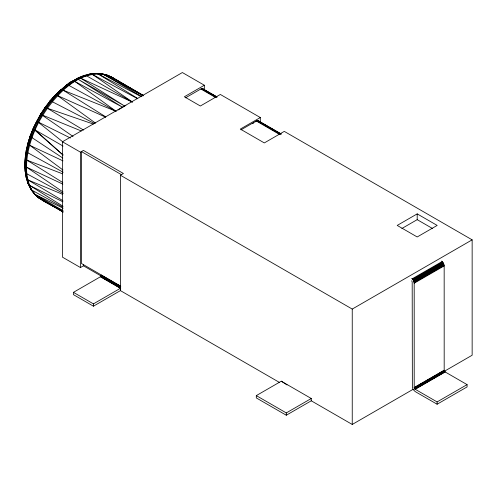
<?xml version="1.0" encoding="UTF-8"?>
<svg xmlns="http://www.w3.org/2000/svg" width="497" height="497" viewBox="0 0 497 497"><rect width="100%" height="100%" fill="white"/><g stroke="black" fill="none" stroke-linecap="round" stroke-linejoin="round"><path stroke-width="0.75" d="M25.098 165.414L25.098 162.507M25.21 160.258L25.689 156.81M62.852 212.002C52.75 204.721 38.853 201.465 31.994 190.314C29.099 185.238 27.552 179.554 26.832 173.776C25.198 155.959 30.584 138.234 38.598 122.498C51.626 98.431 81.409 63.212 112.297 77.426L143.478 95.542M120.541 288.794L120.411 290.615L93.436 306.189L73.45 294.653L73.45 292.348L100.431 276.767L101.425 275.04M26.683 149.864L26.366 150.218C23.576 165.141 23.918 182.84 35.007 194.464L63.013 210.647M25.887 155.424L26.086 154.033M26.384 151.952L26.583 150.56M28.025 181.554L28.112 183.778L29.609 185.437L63.094 206.305M63.194 172.242L27.882 152.796L26.223 151.045L28.025 142.987L30.311 135.656L33.436 128.276L33.454 128.94L63.119 155.083L35.057 129.903L63.032 146.056M27.335 147.013L28.155 143.44M25.689 169.738C24.633 171.098 25.366 173.068 26.832 173.776L63.2 193.395M60.212 90.622C60.46 89.1 62.398 89.659 63.274 90.261L116.068 111.285L74.966 81.496C71.481 79.644 67.822 83.987 65.703 86.118M25.024 164.004L25.366 172.242M62.951 169.986L28.112 144.031L30.261 136.159L33.212 128.68L36.834 121.162L37.163 121.268M62.846 200.645L27.882 179.902C24.838 178.162 26.44 173.695 25.192 170.993C24.285 161.687 25.521 152.306 27.888 143.298L30.578 135.495M25.359 157.257L25.366 158.742L26.198 159.705L62.815 182.573M26.366 150.218L26.223 151.045M41.015 114.465L40.624 114.105L73.065 136.458M33.131 128.475L40.624 114.105M36.834 121.162L33.206 128.338L30.205 135.88L27.919 143.645M30.311 135.656L30.261 136.159L31.354 137.228L62.777 158.021M71.288 82.322C79.849 75.668 92.231 71.761 103.115 74.128L143.192 95.853M70.425 138.004L36.741 121.311L40.785 114.161M105.662 117.18L57 95.337L55.453 95.002L50.209 100.916L45.097 107.669L45.631 107.42L47.321 108.253L83.496 130.065M40.611 114.136L45.09 107.346M40.742 114.26L45.295 107.333M49.986 101.86L49.955 100.99L60.591 89.864M82.44 77.029C83.198 75.438 85.298 74.96 86.739 75.911L132.27 101.991M45.022 107.458L49.955 100.99L51.073 101.102L94.399 123.467M49.83 101.177L54.962 95.393L60.957 89.677M132.233 102.047L80.185 77.954L78.837 77.774L77.246 78.688L85.322 75.426M59.149 91.653L54.9 95.766L55.453 95.002M61.417 89.622C40.431 109.129 25.85 136.743 25.024 165.694L25.85 166.719L63.013 191.954M88.348 74.972L88.932 74.475M60.342 90.187L66.641 85.012L72.425 81.079M61.311 89.721L67.151 84.919L72.984 80.955L78.837 77.774M252.625 123.666L253.855 122.778M255.079 121.889L256.831 120.752L258.241 120.696L281.259 133.991M65.902 85.621L71.562 81.769L76.613 79.029M66.946 85.273L68.803 84.012M73.45 292.348L93.436 303.884L120.585 288.192L100.605 276.649M117.969 110.048L125.934 105.383M101.425 276.195L83.44 265.808L80.446 267.541L62.454 257.154L62.454 141.769L182.368 72.543L204.348 85.235L204.348 89.882M62.454 141.769L80.446 152.157L83.44 150.423L123.411 173.503L120.411 175.23L120.411 290.615L279.283 382.336M204.348 85.235L184.368 96.772L200.353 106.004L220.339 94.461L260.31 117.54L260.31 122.187M185.53 97.828L200.856 88.982L202.354 88.584L217.114 96.958M260.31 117.54L240.324 129.077L264.305 142.925L284.29 131.388L472.15 239.846L472.15 355.231L444.014 371.476M240.989 129.847L256.309 121.001L279.625 134.463M417.194 213.884L397.209 225.421L417.194 236.963L437.174 225.421L417.194 213.884L417.194 219.655L432.514 228.502M401.868 228.502L417.194 219.655M120.411 175.23L352.243 309.072L472.15 239.846M411.715 278.363L412.218 278.811L442.2 261.503L443.467 263.267L444.169 265.895L444.188 370.439L445.169 371.961L467.087 384.616L467.087 386.921L437.111 404.229L415.194 391.574L413.268 389.654L412.373 387.672L412.193 282.048L411.696 280.762M412.218 278.811L412.696 279.339L442.672 262.031M412.696 279.339L413.125 279.935L443.1 262.627M467.087 384.616L437.111 401.924L415.194 389.269L414.206 387.747L414.194 283.203L413.492 280.575L443.467 263.267M413.79 281.24L443.771 263.932M414.013 281.911L443.989 264.609M414.15 282.576L444.125 265.268M414.194 283.203L444.169 265.895M311.271 400.806L286.291 415.231L256.309 397.923L256.309 395.612L281.296 381.193L311.271 398.501L311.271 400.806L352.243 424.457L413.2 389.263M256.309 395.612L286.291 412.92L311.271 398.501M414.194 387.536L444.169 370.228M414.206 387.747L444.188 370.439M414.256 387.964L444.231 370.656M414.33 388.188L444.306 370.886M414.43 388.412L444.405 371.104M414.548 388.629L444.529 371.321M414.691 388.822L444.672 371.52M414.852 389.002L444.827 371.694M415.02 389.151L444.995 371.843M415.194 389.269L445.169 371.961M66.219 85.248L67.151 84.919L69.071 85.509L116.068 111.285M79.495 77.787C44.724 96.927 20.619 138.998 26.751 178.908M28.323 142.726L28.77 142.527M77.694 78.234L84.627 75.426M83.384 75.929L91.007 73.935L91.734 74.096L137.669 98.748M91.734 74.096C67.194 79.899 49.532 100.841 37.952 122.119C27.807 142.515 20.215 168.334 31.354 189.854L62.603 207.075M91.007 73.935L89.578 74.134L95.704 73.357L97.934 73.823L141.073 96.617M100.052 73.848L101.624 73.649L107.93 75.333L143.378 95.598M90.454 74.308L97.213 73.5M95.704 73.357L102.394 73.804M94.964 73.544L99.325 73.804M113.21 78.364L111.558 77.103L106.408 74.848L112.297 77.426L143.409 95.679M100.835 73.662L105.594 74.854M47.321 108.253L93.343 124.064M31.528 189.605L30.261 187.86C33.05 193.252 37.592 198.135 43.382 200.341M42.071 199.869L44.034 200.819M26.832 160.127L62.616 173.838M42.723 115.211L81.278 130.953M27.882 179.902L62.684 194.352M26.484 167.154L62.839 184.126M29.609 145.261L62.982 160.866M35.007 194.464L63.156 208.2M29.609 185.437L62.951 201.832M74.966 81.496L122.411 107.153L78.563 79.545L124.53 105.985L80.881 78.284M35.989 195.085L38.598 197.825L62.839 211.095M42.723 200.347L62.982 211.716M132.997 89.994L134.345 90.765M202.354 88.584L216.692 96.859M257.813 120.597L281.128 134.06M201.881 88.603L216.866 97.25M257.334 120.616L280.656 134.078M201.372 88.733L215.71 97.014M256.831 120.752L280.146 134.215M200.856 88.982L215.841 97.636M121.411 174.652L81.446 151.579L81.446 263.503L120.746 286.191M101.413 275.245L120.734 286.402M101.369 275.468L120.684 286.62M101.295 275.692L120.616 286.844M101.195 275.916L120.51 287.067M101.071 276.127L120.392 287.285M100.928 276.326L120.249 287.477M100.773 276.5L120.752 288.043M100.431 276.767L120.411 288.31M103.115 74.128L141.918 96.704M38.598 197.825L63.131 212.095M37.008 196.029L38.17 196.744M37.418 196.75L39.176 197.825M40.344 198.539L41.518 199.26M97.934 73.823L137.775 98.536M63.274 90.261L105.818 116.901M281.296 381.193L287.036 384.945M92.448 74.42L132.308 101.935M57.671 95.691L95.567 123.169M112.297 77.426L113.95 78.688M110.756 76.929L111.856 77.768M38.598 122.498L62.839 141.893M441.696 261.055L442.2 261.503M34.218 192.873L33.212 191.929L33.454 192.706M258.608 120.914L259.266 122.156M203.149 88.895L203.671 89.634M31.354 189.854L30.472 188.605M33.839 193.401L34.361 193.998M413.125 279.935L413.492 280.575M28.254 183.76L29.926 187.176M28.472 184.424L26.211 176.944L27.919 183.076M25.359 170.359L25.608 171.832M437.111 401.924L437.111 404.229M352.243 309.072L352.243 424.457M286.291 412.92L286.291 415.231M93.436 303.884L93.436 306.189M83.44 264.423L83.44 265.808M80.446 152.157L80.446 267.541"/></g></svg>
